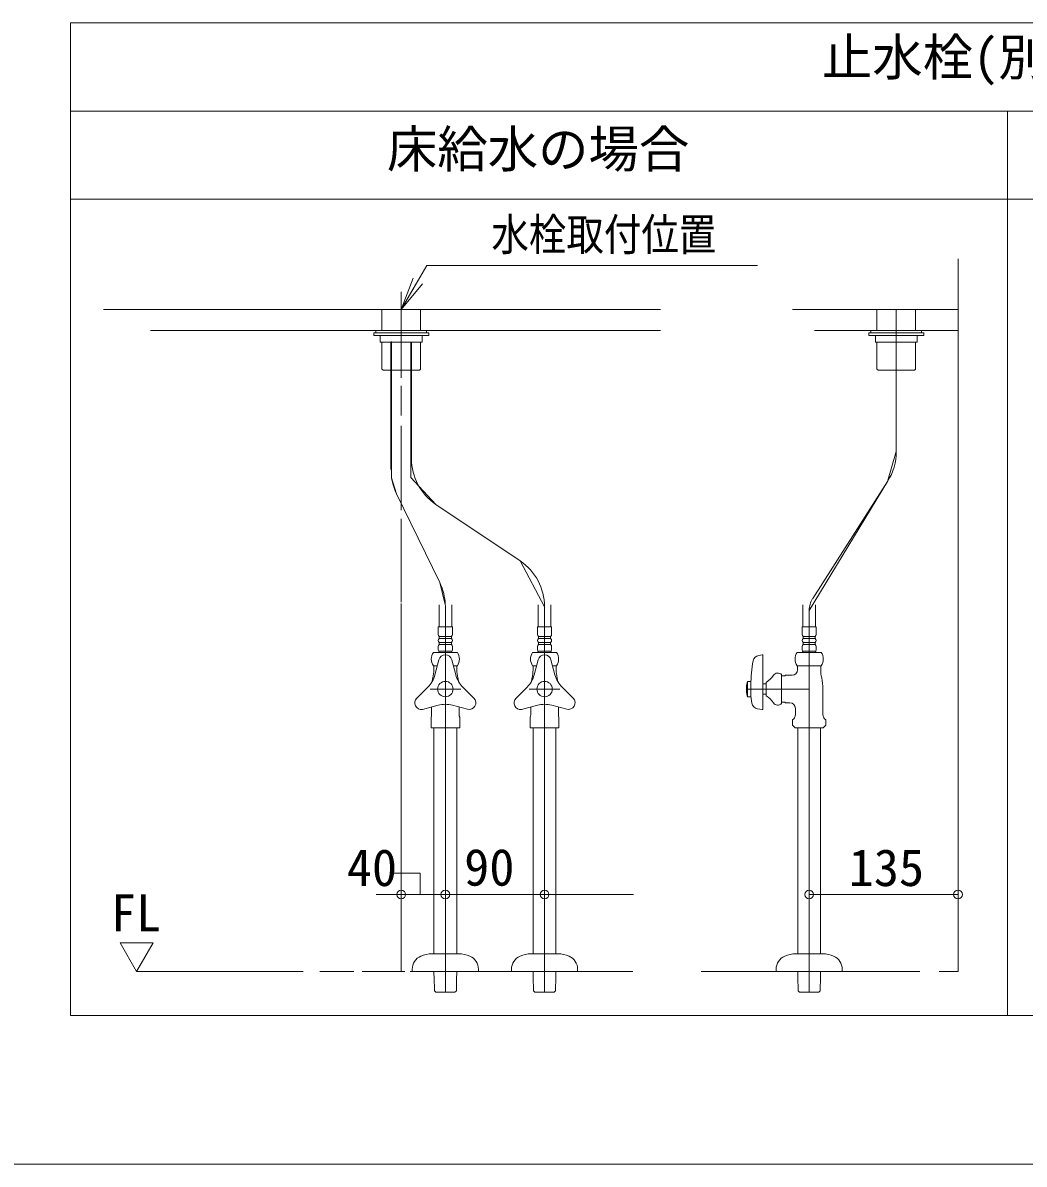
# Model space of a CAD drawing. Units: millimetres, scale not verified. Extents: x -1002 to 1010, y -687 to 676.
# Drawn here: x -44.5 to 352.9, y -687.1 to -234.4 of the extents above; entities that cross this region are included whole.
import ezdxf
from ezdxf.enums import TextEntityAlignment as Align

# ---------------------------------------------------------------- set-up
doc = ezdxf.new("R2010")
doc.units = ezdxf.units.MM
doc.header["$LTSCALE"] = 5
doc.layers.add('F-0', color=7, linetype='Continuous', lineweight=15)
doc.styles.add('ＭＳ ゴシック', font='')
doc.styles.get('ＭＳ ゴシック').set_extended_font_data('MS Gothic')

msp = doc.modelspace()

# ---------------------------------------------------------------- linework, layer by layer
at = {"layer": 'F-0', "lineweight": 18}
for p, q in [((-25.552, -628.133), (-25.552, -234.383)), ((-25.552, -234.383), (718.198, -234.383)), ((-25.552, -269.383), (718.198, -269.383)), ((346.323, -628.133), (346.323, -269.383)), ((346.323, -628.133), (-25.552, -628.133))]:
    msp.add_line(p, q, dxfattribs=at)
at = {"layer": 'F-0'}
for p, q in [((-25.552, -304.383), (346.323, -304.383)), ((346.323, -304.383), (718.198, -304.383)), ((326.636, -328.008), (326.636, -610.633)), ((105.698, -348.133), (115.802, -330.633)), ((115.802, -330.633), (247.052, -330.633)), ((105.698, -348.133), (110.366, -335.673)), ((105.698, -348.133), (112.261, -336.767)), ((105.698, -348.133), (114.155, -337.861)), ((105.698, -341.106), (105.698, -375.127)), ((-12.427, -348.133), (6.342, -348.133)), ((208.511, -348.133), (6.134, -348.133)), ((98.042, -348.133), (98.042, -356.446)), ((113.355, -356.446), (113.355, -348.133)), ((261.011, -348.133), (326.636, -348.133)), ((326.636, -348.133), (270.098, -348.133)), ((294.48, -356.446), (294.48, -348.133)), ((302.136, -404.45), (302.136, -348.133)), ((302.136, -404.45), (302.136, -348.133)), ((309.792, -348.133), (309.792, -356.446)), ((208.511, -356.446), (6.142, -356.446)), ((6.413, -356.446), (208.511, -356.446)), ((94.761, -357.321), (94.761, -358.415)), ((116.636, -357.321), (94.761, -357.321)), ((95.636, -356.446), (115.761, -356.446)), ((95.636, -357.321), (95.636, -356.446)), ((115.761, -357.321), (95.636, -357.321)), ((115.761, -356.446), (115.761, -357.321)), ((116.636, -358.415), (116.636, -357.321)), ((291.198, -358.415), (291.198, -357.321)), ((291.198, -357.321), (313.073, -357.321)), ((292.073, -356.446), (292.073, -357.321)), ((312.198, -356.446), (292.073, -356.446)), ((292.073, -357.321), (312.198, -357.321)), ((312.198, -357.321), (312.198, -356.446)), ((313.073, -357.321), (313.073, -358.415)), ((94.761, -358.415), (116.636, -358.415)), ((114.011, -358.415), (97.386, -358.415)), ((97.386, -358.415), (97.386, -361.04)), ((97.386, -361.04), (114.011, -361.04)), ((98.042, -361.04), (98.042, -371.715)), ((101.627, -411.574), (101.627, -361.04)), ((101.87, -360.779), (101.87, -414.827)), ((109.527, -361.04), (109.527, -414.69)), ((109.77, -407.215), (109.77, -361.04)), ((113.355, -371.715), (113.355, -361.04)), ((114.011, -361.04), (114.011, -358.415)), ((116.636, -357.977), (116.636, -358.415)), ((291.198, -357.977), (291.198, -358.415)), ((313.073, -358.415), (291.198, -358.415)), ((293.823, -358.415), (310.448, -358.415)), ((293.823, -361.04), (293.823, -358.415)), ((310.448, -361.04), (293.823, -361.04)), ((294.48, -371.715), (294.48, -361.04)), ((309.792, -361.04), (309.792, -371.715)), ((310.448, -358.415), (310.448, -361.04)), ((98.37, -372.043), (98.042, -371.715)), ((98.48, -372.152), (98.37, -372.043)), ((98.48, -372.152), (112.523, -372.152)), ((112.523, -372.152), (112.917, -372.152)), ((113.027, -372.043), (112.917, -372.152)), ((113.355, -371.715), (113.027, -372.043)), ((294.48, -371.715), (294.808, -372.043)), ((294.808, -372.043), (294.917, -372.152)), ((295.311, -372.152), (294.917, -372.152)), ((309.355, -372.152), (295.311, -372.152)), ((309.355, -372.152), (309.464, -372.043)), ((309.464, -372.043), (309.792, -371.715)), ((105.698, -378.422), (105.698, -390.089)), ((105.698, -394.207), (105.698, -427.699)), ((103.832, -421.144), (101.87, -414.827)), ((119.451, -425.377), (109.527, -414.69)), ((267.573, -467.431), (298.688, -416.239)), ((103.832, -421.144), (120.994, -456.42)), ((103.832, -421.144), (120.994, -456.42)), ((119.451, -425.377), (152.892, -447.829)), ((152.892, -447.829), (119.451, -425.377)), ((105.698, -431.13), (105.698, -464.178)), ((162.573, -465.99), (152.892, -447.829)), ((123.182, -465.139), (120.994, -456.42)), ((105.698, -464.649), (105.698, -483.289)), ((120.683, -465.252), (120.683, -474.002)), ((123.198, -465.99), (123.198, -474.002)), ((123.198, -465.99), (123.198, -498.633)), ((125.714, -474.002), (125.714, -465.252)), ((160.058, -465.252), (160.058, -474.002)), ((162.573, -465.99), (162.573, -474.002)), ((162.573, -465.99), (162.573, -498.633)), ((165.089, -474.002), (165.089, -465.252)), ((265.058, -474.002), (265.058, -465.252)), ((270.089, -465.252), (270.089, -474.002)), ((105.698, -470.7), (105.698, -587.382)), ((267.573, -467.431), (267.573, -474.002)), ((267.573, -467.431), (267.573, -618.836)), ((125.998, -474.002), (120.398, -474.002)), ((120.398, -474.002), (120.398, -476.955)), ((123.198, -474.002), (123.198, -618.836)), ((125.998, -476.955), (125.998, -474.002)), ((165.373, -474.002), (159.773, -474.002)), ((159.773, -474.002), (159.773, -476.955)), ((162.573, -474.002), (162.573, -618.836)), ((165.373, -476.955), (165.373, -474.002)), ((264.773, -474.002), (270.373, -474.002)), ((264.773, -476.955), (264.773, -474.002)), ((267.573, -474.002), (267.573, -498.633)), ((270.373, -474.002), (270.373, -476.955)), ((120.792, -477.721), (125.605, -477.721)), ((120.792, -478.596), (120.792, -477.721)), ((125.605, -478.596), (120.792, -478.596)), ((125.605, -477.721), (125.605, -478.596)), ((160.167, -477.721), (164.98, -477.721)), ((160.167, -478.596), (160.167, -477.721)), ((164.98, -478.596), (160.167, -478.596)), ((164.98, -477.721), (164.98, -478.596)), ((269.98, -477.721), (265.167, -477.721)), ((265.167, -477.721), (265.167, -478.596)), ((265.167, -478.596), (269.98, -478.596)), ((269.98, -478.596), (269.98, -477.721)), ((118.443, -484.065), (127.954, -484.065)), ((120.398, -481.768), (120.398, -483.19)), ((120.792, -480.127), (125.605, -480.127)), ((120.792, -481.002), (120.792, -480.127)), ((125.605, -481.002), (120.792, -481.002)), ((120.836, -483.627), (125.561, -483.627)), ((125.605, -480.127), (125.605, -481.002)), ((125.998, -483.19), (125.998, -481.768)), ((157.818, -484.065), (167.329, -484.065)), ((159.773, -481.768), (159.773, -483.19)), ((160.167, -480.127), (164.98, -480.127)), ((160.167, -481.002), (160.167, -480.127)), ((164.98, -481.002), (160.167, -481.002)), ((160.211, -483.627), (164.936, -483.627)), ((164.98, -480.127), (164.98, -481.002)), ((165.373, -483.19), (165.373, -481.768)), ((272.329, -484.065), (262.818, -484.065)), ((264.773, -483.19), (264.773, -481.768)), ((269.98, -480.127), (265.167, -480.127)), ((265.167, -480.127), (265.167, -481.002)), ((265.167, -481.002), (269.98, -481.002)), ((269.936, -483.627), (265.211, -483.627)), ((269.98, -481.002), (269.98, -480.127)), ((270.373, -481.768), (270.373, -483.19)), ((120.663, -487.017), (119.065, -492.978)), ((125.734, -487.017), (127.331, -492.978)), ((160.038, -487.017), (158.44, -492.978)), ((165.109, -487.017), (166.706, -492.978)), ((247.542, -485.304), (248.949, -485.106)), ((249.198, -506.476), (249.198, -485.323)), ((105.698, -489.095), (105.698, -587.985)), ((120.012, -489.446), (118.443, -489.446)), ((118.605, -489.446), (118.605, -490.326)), ((118.605, -489.446), (119.113, -489.446)), ((118.605, -490.326), (118.605, -490.977)), ((120.012, -489.446), (119.113, -489.446)), ((127.284, -489.446), (126.385, -489.446)), ((127.954, -489.446), (126.385, -489.446)), ((127.792, -490.326), (127.792, -490.977)), ((157.818, -489.446), (158.488, -489.446)), ((157.98, -489.446), (157.98, -490.326)), ((157.98, -490.326), (157.98, -490.977)), ((159.387, -489.446), (158.488, -489.446)), ((166.659, -489.446), (165.76, -489.446)), ((167.329, -489.446), (165.76, -489.446)), ((256.636, -492.915), (256.636, -504.352)), ((256.636, -493.383), (257.292, -493.383)), ((257.292, -493.383), (257.908, -493.383)), ((262.818, -489.446), (272.329, -489.446)), ((262.98, -489.446), (262.98, -490.326)), ((263.488, -489.446), (262.98, -489.446)), ((262.98, -490.326), (262.98, -490.977)), ((263.488, -489.446), (271.659, -489.446)), ((272.167, -489.446), (271.659, -489.446)), ((272.167, -489.446), (272.167, -490.326)), ((272.167, -490.326), (272.167, -490.977)), ((111.87, -502.246), (116.235, -497.882)), ((134.527, -502.246), (130.162, -497.882)), ((151.245, -502.246), (155.61, -497.882)), ((173.902, -502.246), (169.537, -497.882)), ((243.073, -495.571), (242.956, -496.008)), ((243.073, -501.696), (243.073, -495.571)), ((244.386, -495.571), (243.073, -495.571)), ((244.386, -495.571), (244.386, -501.696)), ((244.386, -496.883), (244.386, -500.383)), ((250.511, -496.555), (249.198, -496.555)), ((250.511, -501.258), (250.511, -496.008)), ((129.29, -498.633), (117.107, -498.633)), ((129.29, -498.633), (117.403, -498.633)), ((123.198, -498.633), (123.198, -618.836)), ((168.665, -498.633), (156.482, -498.633)), ((168.665, -498.633), (156.482, -498.633)), ((162.573, -498.633), (162.573, -618.836)), ((267.573, -498.633), (242.636, -498.633)), ((267.573, -498.633), (242.636, -498.633)), ((249.198, -500.712), (250.511, -500.712)), ((267.573, -618.836), (267.573, -498.633)), ((273.042, -498.633), (273.042, -508.879)), ((114.073, -506.727), (120.368, -505.04)), ((117.73, -505.747), (117.73, -508.879)), ((131.991, -506.638), (126.029, -505.04)), ((128.667, -508.879), (128.667, -505.747)), ((153.448, -506.727), (159.743, -505.04)), ((157.105, -505.747), (157.105, -508.879)), ((171.366, -506.638), (165.404, -505.04)), ((168.042, -508.879), (168.042, -505.747)), ((247.029, -506.422), (248.949, -506.692)), ((257.292, -503.883), (256.636, -503.883)), ((257.908, -503.883), (257.292, -503.883)), ((262.105, -506.29), (262.105, -508.879)), ((261.006, -510.883), (261.464, -510.426)), ((261.006, -510.883), (261.006, -512.957)), ((273.683, -510.426), (274.141, -510.883)), ((274.141, -512.957), (274.141, -510.883)), ((274.141, -512.957), (274.141, -510.883)), ((117.62, -513.946), (117.511, -513.837)), ((117.62, -513.946), (118.614, -513.946)), ((128.777, -513.946), (118.614, -513.946)), ((118.692, -603.633), (118.692, -513.946)), ((127.705, -513.946), (127.705, -603.633)), ((156.995, -513.946), (156.886, -513.837)), ((156.995, -513.946), (157.989, -513.946)), ((168.152, -513.946), (157.989, -513.946)), ((158.067, -603.633), (158.067, -513.946)), ((167.08, -513.946), (167.08, -603.633)), ((261.006, -512.957), (261.995, -513.946)), ((261.995, -513.946), (273.152, -513.946)), ((263.067, -513.946), (263.067, -603.633)), ((272.08, -603.633), (272.08, -513.946)), ((273.152, -513.946), (274.141, -512.957)), ((95.708, -580.097), (197.832, -580.097)), ((267.573, -580.097), (326.632, -580.097)), ((105.698, -587.985), (105.698, -599.637)), ((105.698, -590.814), (105.698, -597.385)), ((-5.864, -599.267), (7.261, -599.267)), ((0.698, -610.633), (-5.864, -599.267)), ((7.261, -599.267), (0.698, -610.633)), ((105.698, -599.821), (105.698, -610.633)), ((105.698, -600.327), (105.698, -610.633)), ((128.538, -603.633), (117.859, -603.633)), ((167.913, -603.633), (157.234, -603.633)), ((262.234, -603.633), (272.913, -603.633)), ((0.698, -610.633), (66.73, -610.633)), ((73.372, -610.633), (86.892, -610.633)), ((90.212, -610.633), (107.112, -610.633)), ((109.297, -610.633), (197.653, -610.633)), ((110.073, -609.758), (110.073, -610.633)), ((136.323, -610.633), (110.073, -610.633)), ((118.692, -611.788), (118.692, -610.635)), ((127.705, -610.635), (127.705, -611.788)), ((136.323, -610.633), (136.323, -609.758)), ((149.448, -609.758), (149.448, -610.633)), ((175.698, -610.633), (149.448, -610.633)), ((158.067, -611.788), (158.067, -610.635)), ((167.08, -610.635), (167.08, -611.788)), ((175.698, -610.633), (175.698, -609.758)), ((224.732, -610.633), (311.412, -610.633)), ((254.448, -610.633), (254.448, -609.758)), ((254.448, -610.633), (280.698, -610.633)), ((263.067, -610.633), (263.067, -611.788)), ((272.08, -611.788), (272.08, -610.633)), ((280.698, -609.758), (280.698, -610.633)), ((319.196, -610.633), (319.252, -610.633)), ((118.716, -612.711), (118.692, -611.788)), ((127.705, -611.788), (127.681, -612.711)), ((158.091, -612.711), (158.067, -611.788)), ((167.08, -611.788), (167.056, -612.711)), ((263.067, -611.788), (263.091, -612.711)), ((263.091, -612.711), (263.212, -618.328)), ((271.935, -618.328), (272.056, -612.711)), ((272.056, -612.711), (272.08, -611.788)), ((119.373, -618.836), (119.48, -618.836)), ((119.373, -618.836), (119.373, -618.836)), ((119.48, -618.836), (126.917, -618.836)), ((126.917, -618.836), (127.024, -618.836)), ((127.024, -618.836), (127.024, -618.836)), ((158.748, -618.836), (158.855, -618.836)), ((158.748, -618.836), (158.748, -618.836)), ((158.855, -618.836), (166.292, -618.836)), ((166.292, -618.836), (166.399, -618.836)), ((166.399, -618.836), (166.399, -618.836)), ((263.212, -618.328), (263.748, -618.836)), ((271.292, -618.836), (263.855, -618.836)), ((271.399, -618.836), (271.935, -618.328)), ((-1002.086, -687.064), (1002.034, -687.064))]:
    msp.add_line(p, q, dxfattribs=at)
at = {"layer": 'F-0', "lineweight": 18}
msp.add_lwpolyline([(718.198, -234.383), (718.198, -628.133), (346.323, -628.133)], dxfattribs=at)
at = {"layer": 'F-0'}
for points in [[(319.252, -610.633), (326.636, -610.633), (326.636, -328.008)], [(269.634, -356.446), (326.636, -356.446), (270.145, -356.446)], [(112.917, -372.152), (112.873, -372.152), (104.823, -372.152)], [(294.917, -372.152), (294.961, -372.152), (303.011, -372.152)], [(268.953, -462.716), (298.688, -416.239), (302.136, -404.45)], [(120.792, -483.627), (120.573, -483.846), (120.573, -484.065)], [(125.823, -484.065), (125.823, -483.846), (125.605, -483.627)], [(160.167, -483.627), (159.948, -483.846), (159.948, -484.065)], [(165.198, -484.065), (165.198, -483.846), (164.98, -483.627)], [(264.948, -484.065), (264.948, -483.846), (265.167, -483.627)], [(269.98, -483.627), (270.198, -483.846), (270.198, -484.065)], [(127.284, -489.446), (127.792, -489.446), (127.792, -490.326)], [(166.659, -489.446), (167.167, -489.446), (167.167, -490.326), (167.167, -490.977)], [(257.908, -493.383), (258.127, -493.165), (260.792, -493.165)], [(242.956, -501.258), (243.073, -501.696), (244.386, -501.696)], [(257.908, -503.883), (258.127, -504.102), (259.917, -504.102)], [(117.511, -509.832), (117.511, -512.957), (117.511, -513.837)], [(128.886, -509.832), (128.886, -513.837), (128.777, -513.946)], [(156.886, -509.832), (156.886, -512.957), (156.886, -513.837)], [(168.261, -509.832), (168.261, -513.837), (168.152, -513.946)], [(113.253, -579.978), (113.253, -571.705), (102.492, -571.705)], [(119.373, -618.836), (118.837, -618.328), (118.716, -612.711)], [(127.681, -612.711), (127.56, -618.328), (127.024, -618.836)], [(158.748, -618.836), (158.212, -618.328), (158.091, -612.711)], [(167.056, -612.711), (166.935, -618.328), (166.399, -618.836)], [(263.855, -618.836), (263.748, -618.836), (263.748, -618.836)], [(271.399, -618.836), (271.399, -618.836), (271.292, -618.836)]]:
    msp.add_lwpolyline(points, dxfattribs=at)
for centre, radius in [((123.198, -498.633), 3.062), ((162.573, -498.633), 3.062), ((105.698, -580.097), 1.75), ((105.698, -580.097), 1.75), ((123.198, -580.097), 1.75), ((123.198, -580.097), 1.75), ((162.573, -580.097), 1.75), ((162.573, -580.097), 1.75), ((267.573, -580.097), 1.75), ((267.573, -580.097), 1.75), ((326.632, -580.097), 1.75), ((326.632, -580.097), 1.75), ((326.632, -580.097), 1.75)]:
    msp.add_circle(centre, radius, dxfattribs=at)
for centre, radius, start, end in [((131.645, -407.215), 21.875, 180, 236.12262), ((280.261, -404.45), 21.875, 327.39011, 0), ((123.502, -411.574), 21.875, 188.55163, 205.94376), ((140.698, -465.99), 21.875, 0, 56.12262), ((101.323, -465.99), 21.875, 2.23046, 25.94376), ((101.323, -465.99), 21.875, 0, 2.23046), ((276.323, -467.431), 8.75, 147.39011, 180), ((121.34, -476.955), 0.941, 180, 234.43222), ((121.34, -479.362), 0.941, 125.56778, 234.43222), ((125.057, -476.955), 0.941, 305.56778, 0), ((125.057, -479.362), 0.941, 305.56778, 54.43222), ((160.715, -476.955), 0.941, 180, 234.43222), ((160.715, -479.362), 0.941, 125.56778, 234.43222), ((164.432, -476.955), 0.941, 305.56778, 0), ((164.432, -479.362), 0.941, 305.56778, 54.43222), ((265.715, -476.955), 0.941, 180, 234.43222), ((265.715, -479.362), 0.941, 125.56778, 234.43222), ((269.432, -476.955), 0.941, 305.56778, 0), ((269.432, -479.362), 0.941, 305.56778, 54.43222), ((122.433, -486.755), 4.812, 146.00705, 213.99295), ((120.836, -483.19), 0.438, 180, 270), ((121.34, -481.768), 0.941, 125.56778, 180), ((125.561, -483.19), 0.438, 270, 0), ((125.057, -481.768), 0.941, 0, 54.43222), ((123.964, -486.755), 4.812, 326.00705, 33.99295), ((161.808, -486.755), 4.812, 146.00705, 213.99295), ((160.715, -481.768), 0.941, 125.56778, 180), ((160.211, -483.19), 0.438, 180, 270), ((164.936, -483.19), 0.438, 270, 0), ((164.432, -481.768), 0.941, 0, 54.43222), ((163.339, -486.755), 4.812, 326.00705, 33.99295), ((266.808, -486.755), 4.812, 146.00705, 213.99295), ((265.715, -481.768), 0.941, 125.56778, 180), ((265.211, -483.19), 0.438, 180, 270), ((269.936, -483.19), 0.438, 270, 0), ((269.432, -481.768), 0.941, 0, 54.43222), ((268.339, -486.755), 4.812, 326.00705, 33.99295), ((123.198, -487.696), 2.625, 15, 165), ((162.573, -487.696), 2.625, 15, 165), ((310.011, -498.633), 65.648, 170.1971, 178.47247), ((247.908, -487.903), 2.625, 98, 170.1971), ((248.98, -485.323), 0.219, 0, 98), ((108.501, -490.148), 10.938, 315, 345), ((104.359, -490.977), 14.246, 346.9604, 0), ((137.896, -490.148), 10.938, 195, 225), ((142.038, -490.977), 14.246, 180, 193.0396), ((147.876, -490.148), 10.938, 315, 345), ((143.734, -490.977), 14.246, 346.9604, 0), ((177.271, -490.148), 10.938, 195, 225), ((181.413, -490.977), 14.246, 180, 193.0396), ((244.646, -487.299), 10.5, 303.95919, 326.04081), ((255.105, -494.477), 2.188, 45.573, 143.1301), ((260.792, -490.977), 2.188, 270, 0), ((286.413, -490.977), 14.246, 180, 193.0396), ((137.417, -498.633), 19.688, 166.9604, 171.25756), ((108.98, -498.633), 19.688, 8.74244, 13.0396), ((176.792, -498.633), 19.688, 166.9604, 171.25756), ((148.355, -498.633), 19.688, 8.74244, 13.0396), ((253.573, -498.633), 10.938, 166.70293, 180), ((253.573, -498.633), 10.938, 166.11346, 166.70293), ((253.355, -498.633), 19.688, 0, 13.0396), ((113.726, -504.102), 2.625, 135, 277.52424), ((132.671, -504.102), 2.625, 255, 45), ((153.101, -504.102), 2.625, 135, 277.52424), ((172.046, -504.102), 2.625, 255, 45), ((253.573, -498.633), 10.938, 180, 193.29707), ((253.573, -498.633), 10.938, 193.29707, 193.88654), ((277.16, -498.793), 32.812, 182.77864, 189.59149), ((244.646, -509.968), 10.5, 33.95919, 56.04081), ((123.198, -515.605), 10.938, 75, 105), ((162.573, -515.605), 10.938, 75, 105), ((247.394, -503.823), 2.625, 189.59149, 261.99591), ((248.98, -506.476), 0.219, 261.99591, 0), ((255.105, -502.79), 2.188, 216.8699, 314.427), ((259.917, -506.29), 2.188, 0, 90), ((115.542, -508.879), 2.188, 334.15807, 0), ((130.855, -508.879), 2.188, 180, 205.84193), ((154.917, -508.879), 2.188, 334.15807, 0), ((170.23, -508.879), 2.188, 180, 205.84193), ((259.917, -508.879), 2.188, 315, 0), ((275.23, -508.879), 2.188, 180, 225), ((115.761, -609.758), 5.688, 113.55646, 180), ((117.859, -614.571), 10.938, 90, 113.55646), ((128.538, -614.571), 10.938, 66.44354, 90), ((130.636, -609.758), 5.688, 0, 66.44354), ((155.136, -609.758), 5.688, 113.55646, 180), ((157.234, -614.571), 10.938, 90, 113.55646), ((167.913, -614.571), 10.938, 66.44354, 90), ((170.011, -609.758), 5.688, 0, 66.44354), ((260.136, -609.758), 5.688, 113.55646, 180), ((262.234, -614.571), 10.938, 90, 113.55646), ((272.913, -614.571), 10.938, 66.44354, 90), ((275.011, -609.758), 5.688, 0, 66.44354)]:
    msp.add_arc(centre, radius, start, end, dxfattribs=at)

# ---------------------------------------------------------------- texts
at = {"layer": 'F-0', "style": 'ＭＳ ゴシック'}
for s, p in [('止水栓(別途手配)参考位置', (272.643, -259.7)), ('床給水の場合', (100.002, -296.156)), ('40', (84.082, -581.147)), ('90', (130.666, -581.003)), ('135', (283.242, -581.147)), ('FL', (-9.504, -599.153))]:
    msp.add_text(s, height=14.66, dxfattribs=at).set_placement(p, align=Align.BOTTOM_LEFT)
at = {"layer": 'F-0', "style": 'ＭＳ ゴシック', "width": 0.85}
msp.add_text('水栓取付位置', height=12.83, dxfattribs=at).set_placement((141.469, -328.601), align=Align.BOTTOM_LEFT)

doc.saveas('drawing.dxf')
